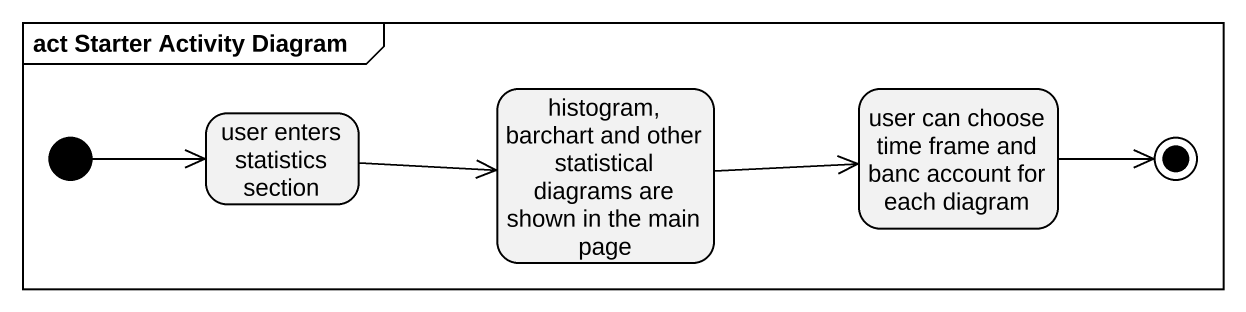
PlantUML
@startuml
mainframe act Starter Activity Diagram
hide empty description
state "histogram, barchart and other statistical diagrams are shown in the main page" as histogram_barchart_and
state "user can choose time frame and banc account for each diagram" as user_can_choose_time_frame
state "user enters statistics section" as user_enters_statistics
[*] -right-> user_enters_statistics
histogram_barchart_and -right-> user_can_choose_time_frame
user_enters_statistics -right-> histogram_barchart_and
user_can_choose_time_frame -right-> [*]
@enduml
